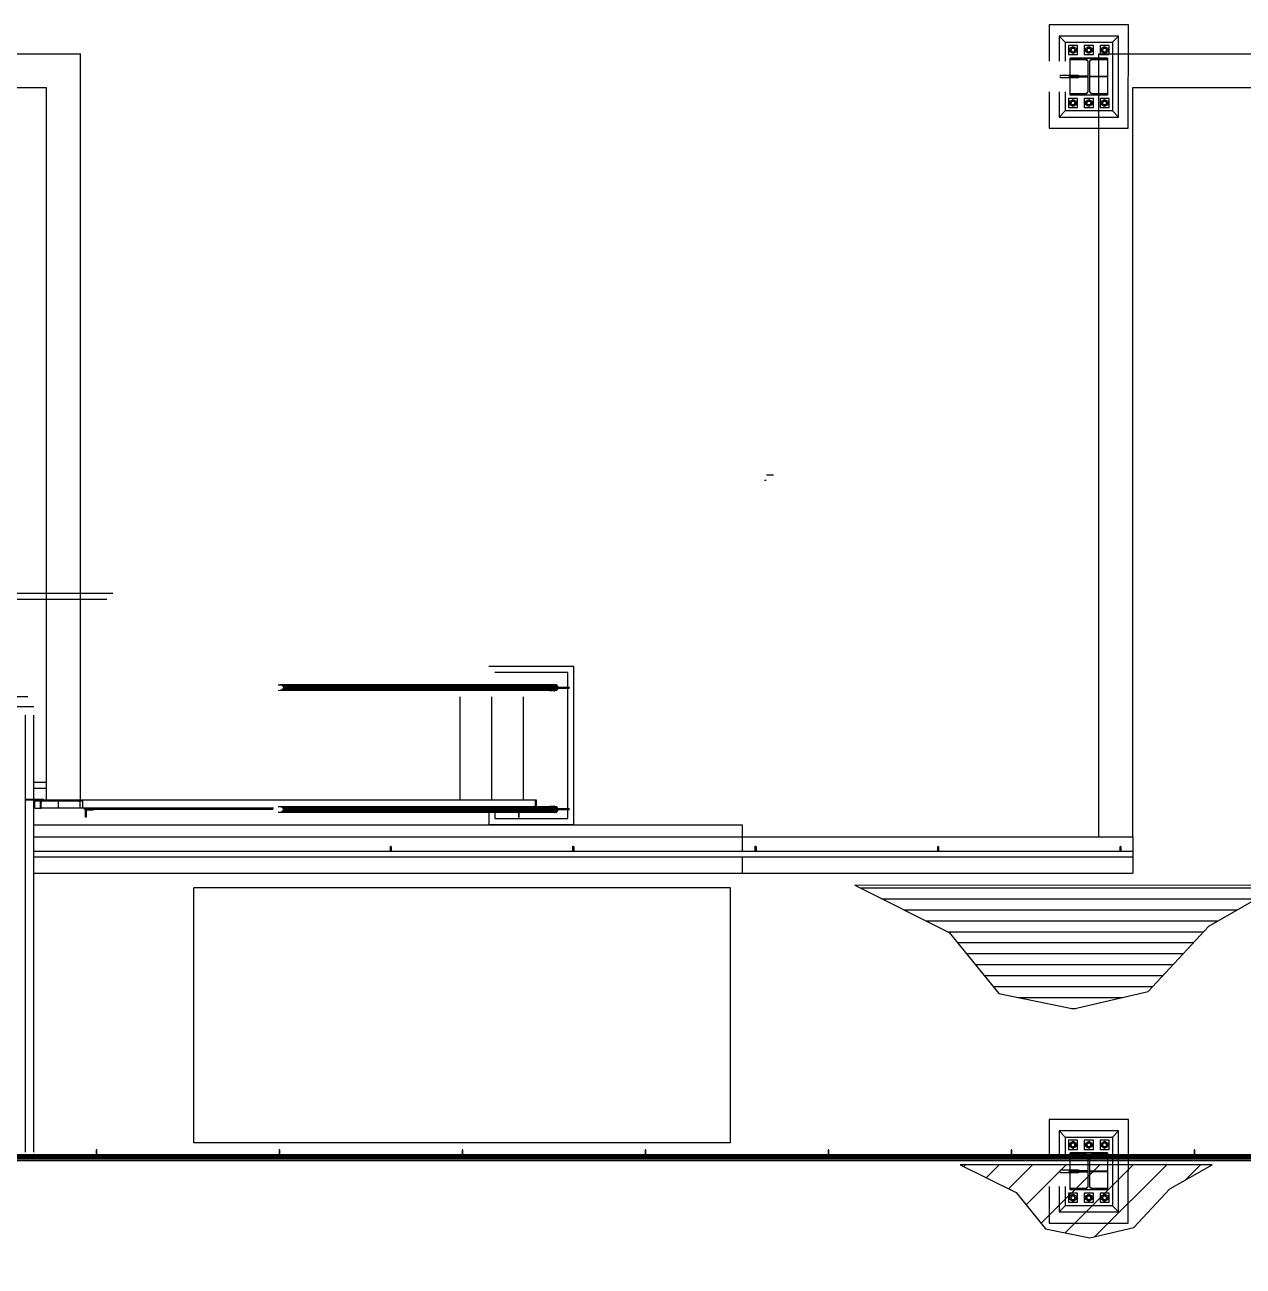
# Model space of a CAD drawing. Header units: metres. Extents: x 0 to 63075, y 0 to 44550.
# Drawn here: x 54805 to 56310, y 40929 to 42462 of the extents above; entities that cross this region are included whole.
import ezdxf

# ---------------------------------------------------------------- set-up
doc = ezdxf.new("R2010")
doc.units = ezdxf.units.M
doc.header["$LTSCALE"] = 75
for name, color, linetype in [('GSB', 7, 'Continuous'), ('ML6', 1, 'Continuous'), ('SDM', 7, 'Continuous'), ('SL1', 8, 'Continuous')]:
    doc.layers.add(name, color=color, linetype=linetype)
doc.styles.add('ROMANS', font='ROMANS.SHX')
doc.dimstyles.new('75___1-75', dxfattribs={"dimscale": 75, "dimtxt": 2.5, "dimasz": 2, "dimexe": 1.5, "dimexo": 1, "dimgap": 0.5, "dimtad": 1, "dimdec": 0, "dimzin": 12, "dimtxsty": 'ROMANS', "dimcen": 0, "dimclrd": 256, "dimclre": 256, "dimclrt": 3, "dimazin": 3, "dimtfac": 1, "dimtdec": 0, "dimtmove": 0, "dimatfit": 0, "dimfxl": 1, "dimlwd": -1, "dimlwe": -1, "dimarcsym": 0})

# ---------------------------------------------------------------- blocks, each defined once
blk = doc.blocks.new('A$C6bae614f')
at = {"layer": 'SL1'}
h = blk.add_hatch(dxfattribs=at)
h.set_pattern_fill('_USER', color=256, scale=90, angle=-0.0019, style=0, pattern_type=0)
h.set_pattern_definition([(359.99813, (326091.565, -18363.04), (0.00294, 90), [])])
h.paths.add_polyline_path([(389441, 50504), (385947, 50505), (386722, 50118), (387131, 49616), (387746, 49490), (388358, 49633), (388858, 50170)])
h = blk.add_hatch(dxfattribs=at)
h.set_pattern_fill('_USER', color=256, scale=195, angle=44.9981, style=0, pattern_type=0)
h.set_pattern_definition([(44.99813, (326091.56, -18363.04), (-137.8813, 137.89033), [])])
h.paths.add_polyline_path([(388884, 48208), (386813, 48208), (387272, 47979), (387515, 47682), (387879, 47607), (388242, 47692), (388538, 48010)])
for p, q in [((387545, 57579), (387545, 57279)), ((388196, 57579), (387545, 57579)), ((388195, 56729), (388196, 57579)), ((387676, 57436), (387626, 57486)), ((388116, 57486), (387626, 57486)), ((387626, 57486), (387626, 57279)), ((388116, 57486), (388066, 57436)), ((388116, 56821), (388116, 57486)), ((387676, 57436), (387676, 57279)), ((387676, 57436), (388066, 57436)), ((387703, 57409), (387703, 57334)), ((387778, 57409), (387703, 57409)), ((387715, 57386), (387741, 57401)), ((387715, 57357), (387715, 57386)), ((387741, 57342), (387715, 57357)), ((387726, 57379), (387724, 57371)), ((387724, 57371), (387726, 57364)), ((387730, 57384), (387726, 57379)), ((387726, 57364), (387730, 57358)), ((387737, 57388), (387730, 57384)), ((387730, 57358), (387737, 57355)), ((387744, 57388), (387737, 57388)), ((387737, 57355), (387744, 57355)), ((387741, 57401), (387766, 57386)), ((387766, 57357), (387741, 57342)), ((387751, 57384), (387744, 57388)), ((387744, 57355), (387751, 57358)), ((387756, 57379), (387751, 57384)), ((387751, 57358), (387756, 57364)), ((387757, 57371), (387756, 57379)), ((387756, 57364), (387757, 57371)), ((387766, 57386), (387766, 57357)), ((387778, 57334), (387778, 57409)), ((387833, 57409), (387833, 57334)), ((387908, 57409), (387833, 57409)), ((387845, 57386), (387871, 57401)), ((387845, 57357), (387845, 57386)), ((387871, 57342), (387845, 57357)), ((387856, 57379), (387854, 57371)), ((387854, 57371), (387856, 57364)), ((387860, 57384), (387856, 57379)), ((387856, 57364), (387860, 57358)), ((387867, 57388), (387860, 57384)), ((387860, 57358), (387867, 57355)), ((387874, 57388), (387867, 57388)), ((387867, 57355), (387874, 57355)), ((387871, 57401), (387896, 57386)), ((387896, 57357), (387871, 57342)), ((387881, 57384), (387874, 57388)), ((387874, 57355), (387881, 57358)), ((387886, 57379), (387881, 57384)), ((387881, 57358), (387886, 57364)), ((387887, 57371), (387886, 57379)), ((387886, 57364), (387887, 57371)), ((387896, 57386), (387896, 57357)), ((387908, 57334), (387908, 57409)), ((387963, 57409), (387963, 57334)), ((388038, 57409), (387963, 57409)), ((387975, 57386), (388001, 57401)), ((387975, 57357), (387975, 57386)), ((388001, 57342), (387975, 57357)), ((387986, 57379), (387984, 57371)), ((387984, 57371), (387986, 57364)), ((387990, 57384), (387986, 57379)), ((387986, 57364), (387990, 57358)), ((387997, 57388), (387990, 57384)), ((387990, 57358), (387997, 57355)), ((388004, 57388), (387997, 57388)), ((387997, 57355), (388004, 57355)), ((388001, 57401), (388026, 57386)), ((388026, 57357), (388001, 57342)), ((388011, 57384), (388004, 57388)), ((388004, 57355), (388011, 57358)), ((388016, 57379), (388011, 57384)), ((388011, 57358), (388016, 57364)), ((388017, 57371), (388016, 57379)), ((388016, 57364), (388017, 57371)), ((388026, 57386), (388026, 57357)), ((388038, 57334), (388038, 57409)), ((388066, 57436), (388066, 56871)), ((349171, 57340), (379581, 57340)), ((379581, 52054), (379581, 57340)), ((387703, 57334), (387778, 57334)), ((387717, 57166), (387717, 57305)), ((387717, 57305), (388025, 57305)), ((388025, 57305), (387717, 57305)), ((387849, 57292), (387717, 57292)), ((387849, 57292), (387717, 57292)), ((387833, 57334), (387908, 57334)), ((387864, 57277), (387849, 57292)), ((387849, 57292), (387849, 57292)), ((387864, 57030), (387864, 57277)), ((387892, 57292), (387877, 57277)), ((387877, 57277), (387877, 57030)), ((388025, 57292), (387892, 57292)), ((387892, 57292), (387892, 57292)), ((388025, 57292), (387892, 57292)), ((387953, 57340), (407722, 57340)), ((387953, 50904), (387953, 57340)), ((387963, 57334), (388038, 57334)), ((388025, 57305), (388025, 57002)), ((387637, 57158), (387637, 57166)), ((387637, 57166), (387787, 57166)), ((387637, 57142), (387637, 57150)), ((387864, 57158), (387707, 57158)), ((387707, 57150), (387864, 57150)), ((387717, 57150), (387717, 57158)), ((387787, 57166), (387787, 57158)), ((387787, 57150), (387787, 57142)), ((387877, 57158), (388025, 57158)), ((388025, 57150), (387877, 57150)), ((349471, 57064), (379300, 57064)), ((379300, 52054), (379300, 57064)), ((387787, 57142), (387637, 57142)), ((387717, 57002), (387717, 57142)), ((388234, 57064), (407422, 57064)), ((388234, 50904), (388234, 57064)), ((387545, 57029), (387545, 56729)), ((387626, 57029), (387626, 56821)), ((387676, 57029), (387676, 56871)), ((387703, 56974), (387703, 56899)), ((387778, 56974), (387703, 56974)), ((387715, 56951), (387741, 56966)), ((387715, 56922), (387715, 56951)), ((387717, 57015), (387849, 57015)), ((388025, 57002), (387717, 57002)), ((387725, 56944), (387724, 56936)), ((387730, 56949), (387725, 56944)), ((387737, 56953), (387730, 56949)), ((387744, 56953), (387737, 56953)), ((387741, 56966), (387766, 56951)), ((387751, 56949), (387744, 56953)), ((387756, 56944), (387751, 56949)), ((387757, 56936), (387756, 56944)), ((387766, 56951), (387766, 56922)), ((387778, 56899), (387778, 56974)), ((387833, 56974), (387833, 56899)), ((387908, 56974), (387833, 56974)), ((387845, 56951), (387871, 56966)), ((387845, 56922), (387845, 56951)), ((387849, 57015), (387864, 57030)), ((387849, 57015), (387864, 57030)), ((387855, 56944), (387854, 56936)), ((387860, 56949), (387855, 56944)), ((387867, 56953), (387860, 56949)), ((387874, 56953), (387867, 56953)), ((387871, 56966), (387896, 56951)), ((387881, 56949), (387874, 56953)), ((387877, 57030), (387892, 57015)), ((387886, 56944), (387881, 56949)), ((387887, 56936), (387886, 56944)), ((387892, 57015), (388025, 57015)), ((387896, 56951), (387896, 56922)), ((387908, 56899), (387908, 56974)), ((387963, 56974), (387963, 56899)), ((388038, 56974), (387963, 56974)), ((387975, 56951), (388001, 56966)), ((387975, 56922), (387975, 56951)), ((387985, 56944), (387984, 56936)), ((387990, 56949), (387985, 56944)), ((387997, 56953), (387990, 56949)), ((388004, 56953), (387997, 56953)), ((388001, 56966), (388026, 56951)), ((388011, 56949), (388004, 56953)), ((388016, 56944), (388011, 56949)), ((388017, 56936), (388016, 56944)), ((388026, 56951), (388026, 56922)), ((388038, 56899), (388038, 56974)), ((387676, 56871), (387626, 56821)), ((388066, 56871), (387676, 56871)), ((387703, 56899), (387778, 56899)), ((387741, 56907), (387715, 56922)), ((387724, 56936), (387725, 56929)), ((387725, 56929), (387730, 56923)), ((387730, 56923), (387737, 56920)), ((387737, 56920), (387744, 56920)), ((387766, 56922), (387741, 56907)), ((387744, 56920), (387751, 56923)), ((387751, 56923), (387756, 56929)), ((387756, 56929), (387757, 56936)), ((387833, 56899), (387908, 56899)), ((387871, 56907), (387845, 56922)), ((387854, 56936), (387855, 56929)), ((387855, 56929), (387860, 56923)), ((387860, 56923), (387867, 56920)), ((387867, 56920), (387874, 56920)), ((387896, 56922), (387871, 56907)), ((387874, 56920), (387881, 56923)), ((387881, 56923), (387886, 56929)), ((387886, 56929), (387887, 56936)), ((387963, 56899), (388038, 56899)), ((388001, 56907), (387975, 56922)), ((387984, 56936), (387985, 56929)), ((387985, 56929), (387990, 56923)), ((387990, 56923), (387997, 56920)), ((387997, 56920), (388004, 56920)), ((388026, 56922), (388001, 56907)), ((388004, 56920), (388011, 56923)), ((388011, 56923), (388016, 56929)), ((388016, 56929), (388017, 56936)), ((388116, 56821), (388066, 56871)), ((387626, 56821), (388116, 56821)), ((387545, 56729), (388195, 56729)), ((385205, 53836), (385217, 53836)), ((385221, 53880), (385279, 53880)), ((379846, 52904), (377146, 52904)), ((379796, 52854), (377196, 52854)), ((383636, 52304), (382936, 52304)), ((383586, 52254), (382986, 52254)), ((383586, 52130), (383586, 52254)), ((383636, 51004), (383636, 52304)), ((381204, 52154), (383439, 52154)), ((383445, 52152), (381220, 52153)), ((383449, 52147), (381233, 52147)), ((383439, 52154), (383445, 52152)), ((383457, 52154), (383439, 52154)), ((383445, 52152), (383449, 52147)), ((383464, 52152), (383445, 52152)), ((383449, 52147), (383452, 52139)), ((383470, 52147), (383449, 52147)), ((383470, 52154), (383457, 52154)), ((383457, 52154), (383464, 52152)), ((383464, 52152), (383470, 52147)), ((383478, 52152), (383464, 52152)), ((383478, 52154), (383470, 52154)), ((383470, 52154), (383478, 52152)), ((383485, 52147), (383470, 52147)), ((383470, 52147), (383474, 52139)), ((383481, 52154), (383478, 52154)), ((383478, 52154), (383487, 52152)), ((383478, 52152), (383485, 52147)), ((383487, 52152), (383478, 52152)), ((383481, 52154), (383480, 52154)), ((383481, 52154), (383490, 52152)), ((383481, 52154), (383481, 52154)), ((383490, 52152), (383481, 52154)), ((383495, 52147), (383485, 52147)), ((383485, 52147), (383490, 52139)), ((383487, 52152), (383495, 52147)), ((383487, 52152), (383490, 52152)), ((383490, 52152), (383498, 52147)), ((383490, 52152), (383490, 52152)), ((383498, 52147), (383490, 52152)), ((383495, 52147), (383500, 52139)), ((383495, 52147), (383498, 52147)), ((383498, 52147), (383503, 52139)), ((383498, 52147), (383498, 52147)), ((383503, 52139), (383498, 52147)), ((379146, 52054), (377871, 52054)), ((379300, 51204), (379300, 52054)), ((379581, 51204), (379581, 52054)), ((383439, 52105), (381204, 52106)), ((383445, 52107), (381220, 52107)), ((383449, 52113), (381233, 52113)), ((383452, 52139), (381242, 52139)), ((383452, 52121), (381242, 52121)), ((383453, 52130), (381246, 52130)), ((382701, 51204), (382701, 52054)), ((382961, 51204), (382961, 52054)), ((383221, 51204), (383221, 52054)), ((383445, 52107), (383439, 52105)), ((383457, 52105), (383439, 52105)), ((383449, 52113), (383445, 52107)), ((383464, 52107), (383445, 52107)), ((383452, 52121), (383449, 52113)), ((383470, 52113), (383449, 52113)), ((383474, 52139), (383452, 52139)), ((383452, 52139), (383453, 52130)), ((383453, 52130), (383452, 52121)), ((383474, 52121), (383452, 52121)), ((383475, 52130), (383453, 52130)), ((383464, 52107), (383457, 52105)), ((383470, 52105), (383457, 52105)), ((383470, 52113), (383464, 52107)), ((383478, 52107), (383464, 52107)), ((383474, 52121), (383470, 52113)), ((383485, 52113), (383470, 52113)), ((383478, 52107), (383470, 52105)), ((383478, 52105), (383470, 52105)), ((383474, 52139), (383475, 52130)), ((383474, 52139), (383490, 52139)), ((383475, 52130), (383474, 52121)), ((383490, 52121), (383474, 52121)), ((383491, 52130), (383475, 52130)), ((383485, 52113), (383478, 52107)), ((383487, 52107), (383478, 52105)), ((383487, 52107), (383478, 52107)), ((383478, 52105), (383481, 52105)), ((383490, 52107), (383481, 52105)), ((383490, 52121), (383485, 52113)), ((383495, 52113), (383485, 52113)), ((383495, 52113), (383487, 52107)), ((383487, 52107), (383490, 52107)), ((383490, 52139), (383500, 52139)), ((383490, 52139), (383491, 52130)), ((383491, 52130), (383490, 52121)), ((383500, 52121), (383490, 52121)), ((383498, 52113), (383490, 52107)), ((383502, 52130), (383491, 52130)), ((383500, 52121), (383495, 52113)), ((383495, 52113), (383498, 52113)), ((383503, 52121), (383498, 52113)), ((383500, 52139), (383502, 52130)), ((383500, 52139), (383503, 52139)), ((383502, 52130), (383500, 52121)), ((383500, 52121), (383503, 52121)), ((383502, 52130), (383505, 52130)), ((383503, 52139), (383505, 52130)), ((383503, 52139), (383503, 52139)), ((383505, 52130), (383503, 52139)), ((383505, 52130), (383503, 52121)), ((383504, 52125), (383599, 52125)), ((383599, 52130), (383505, 52130)), ((383505, 52130), (383505, 52130)), ((383586, 51133), (383586, 52125)), ((383599, 52130), (383599, 52125)), ((379197, 51973), (377795, 51973)), ((379124, 51904), (379124, 48311)), ((379194, 51904), (379194, 48311)), ((379194, 51354), (379300, 51354)), ((379194, 51304), (379300, 51304)), ((379124, 51212), (379274, 51212)), ((383321, 51204), (379124, 51204)), ((379194, 51204), (379194, 51212)), ((379197, 51212), (379197, 51204)), ((379204, 51138), (379204, 51204)), ((379595, 51198), (379204, 51198)), ((379204, 51138), (379249, 51138)), ((379249, 51204), (379249, 51138)), ((379249, 51138), (379256, 51138)), ((379256, 51138), (379256, 51185)), ((381166, 51138), (379256, 51138)), ((379274, 51212), (379274, 51204)), ((379295, 51198), (379295, 51204)), ((379398, 51138), (379398, 51204)), ((379576, 51138), (379576, 51185)), ((379595, 51204), (379595, 51138)), ((379612, 51128), (379612, 51133)), ((379612, 51133), (381164, 51133)), ((381162, 51128), (379612, 51128)), ((379621, 51065), (379621, 51128)), ((379684, 51128), (379684, 51122)), ((381204, 51152), (383439, 51152)), ((383445, 51150), (381220, 51151)), ((383449, 51145), (381233, 51145)), ((383452, 51137), (381242, 51137)), ((383453, 51128), (381246, 51128)), ((383321, 51152), (383321, 51204)), ((383329, 51204), (383321, 51204)), ((383329, 51152), (383329, 51204)), ((383439, 51152), (383445, 51150)), ((383456, 51152), (383439, 51152)), ((383445, 51150), (383449, 51145)), ((383464, 51150), (383445, 51150)), ((383449, 51145), (383452, 51137)), ((383470, 51145), (383449, 51145)), ((383474, 51137), (383452, 51137)), ((383452, 51137), (383453, 51128)), ((383453, 51128), (383452, 51119)), ((383475, 51128), (383453, 51128)), ((383470, 51152), (383456, 51152)), ((383456, 51152), (383464, 51150)), ((383464, 51150), (383470, 51145)), ((383478, 51150), (383464, 51150)), ((383478, 51152), (383470, 51152)), ((383470, 51152), (383478, 51150)), ((383485, 51145), (383470, 51145)), ((383470, 51145), (383474, 51137)), ((383474, 51137), (383475, 51128)), ((383474, 51137), (383490, 51137)), ((383475, 51128), (383474, 51119)), ((383491, 51128), (383475, 51128)), ((383481, 51152), (383478, 51152)), ((383478, 51152), (383487, 51150)), ((383478, 51150), (383485, 51145)), ((383487, 51150), (383478, 51150)), ((383481, 51152), (383480, 51152)), ((383481, 51152), (383490, 51150)), ((383481, 51152), (383481, 51152)), ((383490, 51150), (383481, 51152)), ((383495, 51145), (383485, 51145)), ((383485, 51145), (383490, 51137)), ((383487, 51150), (383495, 51145)), ((383487, 51150), (383490, 51150)), ((383490, 51150), (383498, 51145)), ((383490, 51150), (383490, 51150)), ((383498, 51145), (383490, 51150)), ((383490, 51137), (383500, 51137)), ((383490, 51137), (383491, 51128)), ((383491, 51128), (383490, 51119)), ((383502, 51128), (383491, 51128)), ((383495, 51145), (383500, 51137)), ((383495, 51145), (383498, 51145)), ((383498, 51145), (383503, 51137)), ((383498, 51145), (383498, 51145)), ((383503, 51137), (383498, 51145)), ((383500, 51137), (383502, 51128)), ((383500, 51137), (383503, 51137)), ((383502, 51128), (383500, 51119)), ((383502, 51128), (383505, 51128)), ((383503, 51137), (383505, 51128)), ((383503, 51137), (383503, 51137)), ((383504, 51133), (383503, 51137)), ((383505, 51128), (383503, 51119)), ((383599, 51133), (383504, 51133)), ((383505, 51128), (383599, 51128)), ((383505, 51128), (383505, 51128)), ((383586, 51054), (383586, 51128)), ((383599, 51133), (383599, 51128)), ((379627, 51065), (379621, 51065)), ((379627, 51114), (379627, 51065)), ((379684, 51122), (379635, 51122)), ((383439, 51103), (381204, 51104)), ((383445, 51105), (381220, 51105)), ((383449, 51111), (381233, 51111)), ((383452, 51119), (381242, 51119)), ((382936, 51103), (382936, 51004)), ((382986, 51103), (382986, 51054)), ((382986, 51054), (383586, 51054)), ((383181, 51103), (383181, 51064)), ((383187, 51064), (383181, 51064)), ((383181, 51064), (383187, 51064)), ((383187, 51064), (383187, 51103)), ((383445, 51105), (383439, 51103)), ((383456, 51103), (383439, 51103)), ((383449, 51111), (383445, 51105)), ((383464, 51105), (383445, 51105)), ((383452, 51119), (383449, 51111)), ((383470, 51111), (383449, 51111)), ((383474, 51119), (383452, 51119)), ((383464, 51105), (383456, 51103)), ((383470, 51103), (383456, 51103)), ((383470, 51111), (383464, 51105)), ((383478, 51105), (383464, 51105)), ((383474, 51119), (383470, 51111)), ((383485, 51111), (383470, 51111)), ((383478, 51105), (383470, 51103)), ((383478, 51103), (383470, 51103)), ((383490, 51119), (383474, 51119)), ((383485, 51111), (383478, 51105)), ((383487, 51105), (383478, 51103)), ((383487, 51105), (383478, 51105)), ((383478, 51103), (383481, 51103)), ((383490, 51105), (383481, 51103)), ((383490, 51119), (383485, 51111)), ((383495, 51111), (383485, 51111)), ((383495, 51111), (383487, 51105)), ((383487, 51105), (383490, 51105)), ((383500, 51119), (383490, 51119)), ((383498, 51111), (383490, 51105)), ((383500, 51119), (383495, 51111)), ((383495, 51111), (383498, 51111)), ((383503, 51119), (383498, 51111)), ((383500, 51119), (383503, 51119)), ((379194, 51003), (385021, 51003)), ((382936, 51004), (383636, 51004)), ((385021, 51003), (385021, 50786)), ((379194, 50904), (388234, 50904)), ((382128, 50786), (382128, 50826)), ((382128, 50826), (382132, 50826)), ((382135, 50822), (382135, 50786)), ((383628, 50786), (383628, 50826)), ((383628, 50826), (383632, 50826)), ((383635, 50822), (383635, 50786)), ((385128, 50786), (385128, 50826)), ((385128, 50826), (385132, 50826)), ((385135, 50822), (385135, 50786)), ((386628, 50786), (386628, 50825)), ((386628, 50825), (386632, 50825)), ((386635, 50822), (386635, 50786)), ((388128, 50786), (388128, 50825)), ((388128, 50825), (388132, 50825)), ((388135, 50822), (388135, 50786)), ((388234, 50904), (388234, 50604)), ((379194, 50786), (388234, 50786)), ((379194, 50738), (388234, 50738)), ((385021, 50738), (385021, 50604)), ((379194, 50604), (388234, 50604)), ((384925, 50485), (380513, 50485)), ((380513, 48388), (380513, 50485)), ((384925, 48388), (384925, 50485)), ((387545, 48579), (387545, 48279)), ((388196, 48579), (387545, 48579)), ((388195, 47729), (388196, 48579)), ((387676, 48436), (387626, 48486)), ((388116, 48486), (387626, 48486)), ((387626, 48486), (387626, 48279)), ((388116, 48486), (388066, 48436)), ((388116, 47821), (388116, 48486)), ((384925, 48388), (380513, 48388)), ((387676, 48436), (387676, 48279)), ((387676, 48436), (388066, 48436)), ((387703, 48409), (387703, 48334)), ((387778, 48409), (387703, 48409)), ((387715, 48386), (387741, 48401)), ((387715, 48357), (387715, 48386)), ((387726, 48379), (387724, 48371)), ((387724, 48371), (387726, 48364)), ((387730, 48384), (387726, 48379)), ((387737, 48388), (387730, 48384)), ((387744, 48388), (387737, 48388)), ((387741, 48401), (387766, 48386)), ((387751, 48384), (387744, 48388)), ((387756, 48379), (387751, 48384)), ((387757, 48371), (387756, 48379)), ((387756, 48364), (387757, 48371)), ((387766, 48386), (387766, 48357)), ((387778, 48334), (387778, 48409)), ((387833, 48409), (387833, 48334)), ((387908, 48409), (387833, 48409)), ((387845, 48386), (387871, 48401)), ((387845, 48357), (387845, 48386)), ((387856, 48379), (387854, 48371)), ((387854, 48371), (387856, 48364)), ((387860, 48384), (387856, 48379)), ((387867, 48388), (387860, 48384)), ((387874, 48388), (387867, 48388)), ((387871, 48401), (387896, 48386)), ((387881, 48384), (387874, 48388)), ((387886, 48379), (387881, 48384)), ((387887, 48371), (387886, 48379)), ((387886, 48364), (387887, 48371)), ((387896, 48386), (387896, 48357)), ((387908, 48334), (387908, 48409)), ((387963, 48409), (387963, 48334)), ((388038, 48409), (387963, 48409)), ((387975, 48386), (388001, 48401)), ((387975, 48357), (387975, 48386)), ((387986, 48379), (387984, 48371)), ((387984, 48371), (387986, 48364)), ((387990, 48384), (387986, 48379)), ((387997, 48388), (387990, 48384)), ((388004, 48388), (387997, 48388)), ((388001, 48401), (388026, 48386)), ((388011, 48384), (388004, 48388)), ((388016, 48379), (388011, 48384)), ((388017, 48371), (388016, 48379)), ((388016, 48364), (388017, 48371)), ((388026, 48386), (388026, 48357)), ((388038, 48334), (388038, 48409)), ((388066, 48436), (388066, 47871)), ((377934, 48277), (411366, 48276)), ((377937, 48285), (411366, 48284)), ((377942, 48290), (411366, 48289)), ((377948, 48292), (411366, 48291)), ((379709, 48331), (379709, 48292)), ((379715, 48331), (379709, 48331)), ((379715, 48292), (379715, 48331)), ((381213, 48331), (381213, 48292)), ((381219, 48331), (381213, 48331)), ((381219, 48292), (381219, 48331)), ((382724, 48331), (382718, 48331)), ((382718, 48331), (382718, 48292)), ((382724, 48292), (382724, 48331)), ((384228, 48331), (384222, 48331)), ((384222, 48331), (384222, 48292)), ((384228, 48292), (384228, 48331)), ((385727, 48331), (385727, 48292)), ((385733, 48331), (385727, 48331)), ((385733, 48292), (385733, 48331)), ((387231, 48331), (387231, 48292)), ((387237, 48331), (387231, 48331)), ((387237, 48292), (387237, 48331)), ((387703, 48334), (387778, 48334)), ((387741, 48342), (387715, 48357)), ((387717, 48166), (387717, 48305)), ((387717, 48305), (388025, 48305)), ((388025, 48305), (387717, 48305)), ((387849, 48292), (387717, 48292)), ((387849, 48292), (387717, 48292)), ((387726, 48364), (387730, 48358)), ((387730, 48358), (387737, 48355)), ((387737, 48355), (387744, 48355)), ((387766, 48357), (387741, 48342)), ((387744, 48355), (387751, 48358)), ((387751, 48358), (387756, 48364)), ((387833, 48334), (387908, 48334)), ((387871, 48342), (387845, 48357)), ((387864, 48277), (387849, 48292)), ((387849, 48292), (387849, 48292)), ((387856, 48364), (387860, 48358)), ((387860, 48358), (387867, 48355)), ((387864, 48030), (387864, 48277)), ((387867, 48355), (387874, 48355)), ((387896, 48357), (387871, 48342)), ((387874, 48355), (387881, 48358)), ((387892, 48292), (387877, 48277)), ((387877, 48277), (387877, 48030)), ((387881, 48358), (387886, 48364)), ((388025, 48292), (387892, 48292)), ((387892, 48292), (387892, 48292)), ((388025, 48292), (387892, 48292)), ((387963, 48334), (388038, 48334)), ((388001, 48342), (387975, 48357)), ((387986, 48364), (387990, 48358)), ((387990, 48358), (387997, 48355)), ((387997, 48355), (388004, 48355)), ((388026, 48357), (388001, 48342)), ((388004, 48355), (388011, 48358)), ((388011, 48358), (388016, 48364)), ((388025, 48305), (388025, 48002)), ((388736, 48331), (388736, 48292)), ((388742, 48331), (388736, 48331)), ((388742, 48292), (388742, 48331)), ((377933, 48268), (411366, 48267)), ((411366, 48257), (377934, 48258)), ((377937, 48250), (411058, 48249)), ((377942, 48245), (411053, 48244)), ((377948, 48243), (411052, 48242)), ((387637, 48158), (387637, 48166)), ((387637, 48166), (387787, 48166)), ((387637, 48142), (387637, 48150)), ((387787, 48142), (387637, 48142)), ((387864, 48158), (387707, 48158)), ((387707, 48150), (387864, 48150)), ((387717, 48150), (387717, 48158)), ((387717, 48002), (387717, 48142)), ((387787, 48166), (387787, 48158)), ((387787, 48150), (387787, 48142)), ((387877, 48158), (388025, 48158)), ((388025, 48150), (387877, 48150)), ((387545, 48029), (387545, 47729)), ((387626, 48029), (387626, 47821)), ((387676, 48029), (387676, 47871)), ((387703, 47974), (387703, 47899)), ((387778, 47974), (387703, 47974)), ((387715, 47951), (387741, 47966)), ((387717, 48015), (387849, 48015)), ((388025, 48002), (387717, 48002)), ((387741, 47966), (387766, 47951)), ((387778, 47899), (387778, 47974)), ((387833, 47974), (387833, 47899)), ((387908, 47974), (387833, 47974)), ((387845, 47951), (387871, 47966)), ((387849, 48015), (387864, 48030)), ((387849, 48015), (387864, 48030)), ((387871, 47966), (387896, 47951)), ((387877, 48030), (387892, 48015)), ((387892, 48015), (388025, 48015)), ((387908, 47899), (387908, 47974)), ((387963, 47974), (387963, 47899)), ((388038, 47974), (387963, 47974)), ((387975, 47951), (388001, 47966)), ((388001, 47966), (388026, 47951)), ((388038, 47899), (388038, 47974)), ((387676, 47871), (387626, 47821)), ((388066, 47871), (387676, 47871)), ((387703, 47899), (387778, 47899)), ((387715, 47922), (387715, 47951)), ((387741, 47907), (387715, 47922)), ((387725, 47944), (387724, 47936)), ((387724, 47936), (387725, 47929)), ((387730, 47949), (387725, 47944)), ((387725, 47929), (387730, 47923)), ((387737, 47953), (387730, 47949)), ((387730, 47923), (387737, 47920)), ((387744, 47953), (387737, 47953)), ((387737, 47920), (387744, 47920)), ((387766, 47922), (387741, 47907)), ((387751, 47949), (387744, 47953)), ((387744, 47920), (387751, 47923)), ((387756, 47944), (387751, 47949)), ((387751, 47923), (387756, 47929)), ((387757, 47936), (387756, 47944)), ((387756, 47929), (387757, 47936)), ((387766, 47951), (387766, 47922)), ((387833, 47899), (387908, 47899)), ((387845, 47922), (387845, 47951)), ((387871, 47907), (387845, 47922)), ((387855, 47944), (387854, 47936)), ((387854, 47936), (387855, 47929)), ((387860, 47949), (387855, 47944)), ((387855, 47929), (387860, 47923)), ((387867, 47953), (387860, 47949)), ((387860, 47923), (387867, 47920)), ((387874, 47953), (387867, 47953)), ((387867, 47920), (387874, 47920)), ((387896, 47922), (387871, 47907)), ((387881, 47949), (387874, 47953)), ((387874, 47920), (387881, 47923)), ((387886, 47944), (387881, 47949)), ((387881, 47923), (387886, 47929)), ((387887, 47936), (387886, 47944)), ((387886, 47929), (387887, 47936)), ((387896, 47951), (387896, 47922)), ((387963, 47899), (388038, 47899)), ((387975, 47922), (387975, 47951)), ((388001, 47907), (387975, 47922)), ((387985, 47944), (387984, 47936)), ((387984, 47936), (387985, 47929)), ((387990, 47949), (387985, 47944)), ((387985, 47929), (387990, 47923)), ((387997, 47953), (387990, 47949)), ((387990, 47923), (387997, 47920)), ((388004, 47953), (387997, 47953)), ((387997, 47920), (388004, 47920)), ((388026, 47922), (388001, 47907)), ((388011, 47949), (388004, 47953)), ((388004, 47920), (388011, 47923)), ((388016, 47944), (388011, 47949)), ((388011, 47923), (388016, 47929)), ((388017, 47936), (388016, 47944)), ((388016, 47929), (388017, 47936)), ((388026, 47951), (388026, 47922)), ((388116, 47821), (388066, 47871)), ((387626, 47821), (388116, 47821)), ((387545, 47729), (388195, 47729))]:
    blk.add_line(p, q, dxfattribs=at)
for points in [[(389441, 50504), (385947, 50505), (386722, 50118), (387131, 49616), (387746, 49490), (388358, 49633), (388858, 50170)], [(388884, 48208), (386813, 48208), (387272, 47979), (387515, 47682), (387879, 47607), (388242, 47692), (388538, 48010)]]:
    blk.add_lwpolyline(points, close=True, dxfattribs=at)
for centre in [(387741, 57371), (387871, 57371), (388001, 57371), (387741, 56936), (387871, 56936), (388001, 56936), (387741, 48371), (387871, 48371), (388001, 48371), (387741, 47936), (387871, 47936), (388001, 47936)]:
    blk.add_circle(centre, 16, dxfattribs=at)
for centre, radius, start, end in [((387848, 57276), 16, 359.9961, 89.9981), ((387848, 57276), 16, 75.6362, 89.9981), ((387893, 57276), 16, 89.9981, 179.9961), ((387893, 57276), 16, 89.9981, 104.36), ((387848, 57031), 16, 269.9981, 359.9961), ((387893, 57031), 16, 179.9961, 269.9981), ((379635, 51114), 7.65, 89.9981, 179.9981), ((382132, 50822), 3.17, 359.9981, 89.9981), ((383632, 50822), 3.17, 359.9981, 89.9981), ((385132, 50822), 3.17, 359.9981, 89.9981), ((386632, 50822), 3.17, 359.9981, 89.9981), ((388132, 50822), 3.17, 359.9981, 89.9981), ((387848, 48276), 16, 359.9961, 89.9981), ((387848, 48276), 16, 75.6362, 89.9981), ((387893, 48276), 16, 89.9981, 179.9961), ((387893, 48276), 16, 89.9981, 104.36), ((387848, 48031), 16, 269.9981, 359.9961), ((387893, 48031), 16, 179.9961, 269.9981)]:
    blk.add_arc(centre, radius, start, end, dxfattribs=at)
for centre, major_axis in [((379263, 51185), (0, 12.9)), ((379554, 51185), (22.1, 0))]:
    blk.add_ellipse(centre, major_axis=major_axis, ratio=0.584921, start_param=0, end_param=1.570796, dxfattribs=at)
blk = doc.blocks.new('zw$15D4')
at = {"layer": 'ML6', "xscale": 0.2502808837766805, "yscale": 0.2502808837766805, "zscale": 0.2502808837766805}
blk.add_blockref('A$C6bae614f', (-85544.7, -3177.3), dxfattribs=at)

msp = doc.modelspace()

# ---------------------------------------------------------------- block references
at = {"layer": 'GSB', "xscale": 0.6000000000000068, "yscale": 0.6000000000000068, "zscale": 0.6000000000000068}
msp.add_blockref('zw$15D4', (49200, 35721.6), dxfattribs=at)

# ---------------------------------------------------------------- leaders
at = {"layer": 'SDM'}
msp.add_leader([(52766.7, 37891.9), (59453.1, 42438.7), (62243.4, 42438.7)], dimstyle='75___1-75', override={"dimtad": 0}, dxfattribs=at)

doc.saveas('drawing.dxf')
